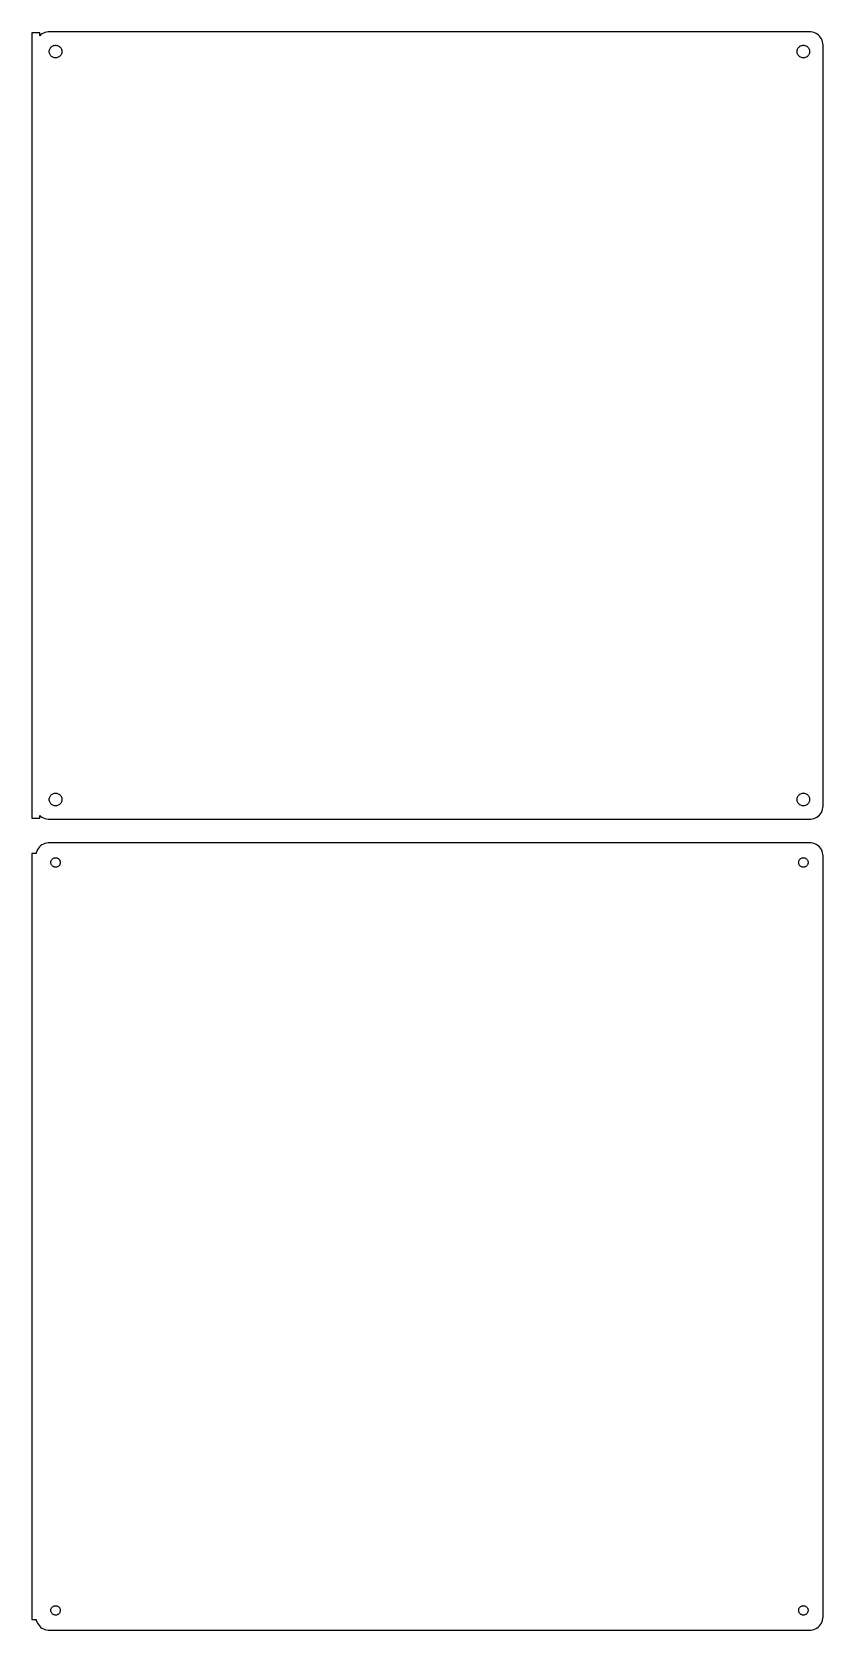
# Model space of a CAD drawing. Header units: metres. Extents: x -152 to 150, y 159 to 768.
import ezdxf

# ---------------------------------------------------------------- set-up
doc = ezdxf.new("R2010")
doc.units = ezdxf.units.M

msp = doc.modelspace()

# ---------------------------------------------------------------- linework, layer by layer
for p, q in [((-148.5, 767.615), (-151.5, 767.615)), ((-151.5, 767.615), (-151.5, 468.385)), ((-148.5, 766.559), (-148.5, 767.615)), ((-147.129, 767.524), (-147.679, 767.222)), ((-146.545, 767.755), (-147.129, 767.524)), ((-145.937, 767.911), (-146.545, 767.755)), ((-145.314, 767.99), (-145.937, 767.911)), ((145.314, 767.99), (-145.314, 767.99)), ((145.937, 767.911), (145.314, 767.99)), ((146.545, 767.755), (145.937, 767.911)), ((147.129, 767.524), (146.545, 767.755)), ((147.679, 767.222), (147.129, 767.524)), ((-148.187, 766.853), (-148.5, 766.559)), ((-147.679, 767.222), (-148.187, 766.853)), ((-144.825, 761.097), (-144.731, 761.383)), ((-144.731, 761.383), (-144.603, 761.656)), ((-144.603, 761.656), (-144.442, 761.911)), ((-144.442, 761.911), (-144.25, 762.143)), ((-144.25, 762.143), (-144.03, 762.349)), ((-144.03, 762.349), (-143.786, 762.526)), ((-143.786, 762.526), (-143.522, 762.672)), ((-143.522, 762.672), (-143.242, 762.783)), ((-143.242, 762.783), (-142.95, 762.857)), ((-142.95, 762.857), (-142.651, 762.895)), ((-142.651, 762.895), (-142.349, 762.895)), ((-142.349, 762.895), (-142.05, 762.857)), ((-142.05, 762.857), (-141.758, 762.783)), ((-141.758, 762.783), (-141.478, 762.672)), ((-141.478, 762.672), (-141.214, 762.526)), ((-141.214, 762.526), (-140.97, 762.349)), ((-140.97, 762.349), (-140.75, 762.143)), ((-140.75, 762.143), (-140.558, 761.911)), ((-140.558, 761.911), (-140.397, 761.656)), ((-140.397, 761.656), (-140.269, 761.383)), ((-140.269, 761.383), (-140.175, 761.097)), ((140.175, 761.097), (140.269, 761.383)), ((140.269, 761.383), (140.397, 761.656)), ((140.397, 761.656), (140.558, 761.911)), ((140.558, 761.911), (140.75, 762.143)), ((140.75, 762.143), (140.97, 762.349)), ((140.97, 762.349), (141.214, 762.526)), ((141.214, 762.526), (141.478, 762.672)), ((141.478, 762.672), (141.758, 762.783)), ((141.758, 762.783), (142.05, 762.857)), ((142.05, 762.857), (142.349, 762.895)), ((142.349, 762.895), (142.651, 762.895)), ((142.651, 762.895), (142.95, 762.857)), ((142.95, 762.857), (143.242, 762.783)), ((143.242, 762.783), (143.522, 762.672)), ((143.522, 762.672), (143.786, 762.526)), ((143.786, 762.526), (144.03, 762.349)), ((144.03, 762.349), (144.25, 762.143)), ((144.25, 762.143), (144.442, 761.911)), ((144.442, 761.911), (144.603, 761.656)), ((144.603, 761.656), (144.731, 761.383)), ((144.731, 761.383), (144.825, 761.097)), ((148.187, 766.853), (147.679, 767.222)), ((148.645, 766.423), (148.187, 766.853)), ((149.045, 765.939), (148.645, 766.423)), ((149.382, 765.409), (149.045, 765.939)), ((149.649, 764.841), (149.382, 765.409)), ((149.843, 764.243), (149.649, 764.841)), ((149.961, 763.627), (149.843, 764.243)), ((150, 763), (149.961, 763.627)), ((150, 473), (150, 763)), ((-144.9, 760.5), (-144.881, 760.801)), ((-144.881, 760.199), (-144.9, 760.5)), ((-144.881, 760.801), (-144.825, 761.097)), ((-144.825, 759.903), (-144.881, 760.199)), ((-144.731, 759.617), (-144.825, 759.903)), ((-144.603, 759.344), (-144.731, 759.617)), ((-144.442, 759.089), (-144.603, 759.344)), ((-144.25, 758.857), (-144.442, 759.089)), ((-144.03, 758.651), (-144.25, 758.857)), ((-143.786, 758.474), (-144.03, 758.651)), ((-143.522, 758.328), (-143.786, 758.474)), ((-143.242, 758.217), (-143.522, 758.328)), ((-142.95, 758.143), (-143.242, 758.217)), ((-142.651, 758.105), (-142.95, 758.143)), ((-142.349, 758.105), (-142.651, 758.105)), ((-142.05, 758.143), (-142.349, 758.105)), ((-141.758, 758.217), (-142.05, 758.143)), ((-141.478, 758.328), (-141.758, 758.217)), ((-141.214, 758.474), (-141.478, 758.328)), ((-140.97, 758.651), (-141.214, 758.474)), ((-140.75, 758.857), (-140.97, 758.651)), ((-140.558, 759.089), (-140.75, 758.857)), ((-140.397, 759.344), (-140.558, 759.089)), ((-140.269, 759.617), (-140.397, 759.344)), ((-140.175, 759.903), (-140.269, 759.617)), ((-140.175, 761.097), (-140.119, 760.801)), ((-140.119, 760.199), (-140.175, 759.903)), ((-140.119, 760.801), (-140.1, 760.5)), ((-140.1, 760.5), (-140.119, 760.199)), ((140.1, 760.5), (140.119, 760.801)), ((140.119, 760.199), (140.1, 760.5)), ((140.119, 760.801), (140.175, 761.097)), ((140.175, 759.903), (140.119, 760.199)), ((140.269, 759.617), (140.175, 759.903)), ((140.397, 759.344), (140.269, 759.617)), ((140.558, 759.089), (140.397, 759.344)), ((140.75, 758.857), (140.558, 759.089)), ((140.97, 758.651), (140.75, 758.857)), ((141.214, 758.474), (140.97, 758.651)), ((141.478, 758.328), (141.214, 758.474)), ((141.758, 758.217), (141.478, 758.328)), ((142.05, 758.143), (141.758, 758.217)), ((142.349, 758.105), (142.05, 758.143)), ((142.651, 758.105), (142.349, 758.105)), ((142.95, 758.143), (142.651, 758.105)), ((143.242, 758.217), (142.95, 758.143)), ((143.522, 758.328), (143.242, 758.217)), ((143.786, 758.474), (143.522, 758.328)), ((144.03, 758.651), (143.786, 758.474)), ((144.25, 758.857), (144.03, 758.651)), ((144.442, 759.089), (144.25, 758.857)), ((144.603, 759.344), (144.442, 759.089)), ((144.731, 759.617), (144.603, 759.344)), ((144.825, 759.903), (144.731, 759.617)), ((144.825, 761.097), (144.881, 760.801)), ((144.881, 760.199), (144.825, 759.903)), ((144.881, 760.801), (144.9, 760.5)), ((144.9, 760.5), (144.881, 760.199)), ((-144.9, 475.5), (-144.881, 475.801)), ((-144.881, 475.199), (-144.9, 475.5)), ((-144.881, 475.801), (-144.825, 476.097)), ((-144.825, 474.903), (-144.881, 475.199)), ((-144.825, 476.097), (-144.731, 476.383)), ((-144.731, 476.383), (-144.603, 476.656)), ((-144.603, 476.656), (-144.442, 476.911)), ((-144.442, 476.911), (-144.25, 477.143)), ((-144.25, 477.143), (-144.03, 477.349)), ((-144.03, 477.349), (-143.786, 477.526)), ((-143.786, 477.526), (-143.522, 477.672)), ((-143.522, 477.672), (-143.242, 477.783)), ((-143.242, 477.783), (-142.95, 477.857)), ((-142.95, 477.857), (-142.651, 477.895)), ((-142.651, 477.895), (-142.349, 477.895)), ((-142.349, 477.895), (-142.05, 477.857)), ((-142.05, 477.857), (-141.758, 477.783)), ((-141.758, 477.783), (-141.478, 477.672)), ((-141.478, 477.672), (-141.214, 477.526)), ((-141.214, 477.526), (-140.97, 477.349)), ((-140.97, 477.349), (-140.75, 477.143)), ((-140.75, 477.143), (-140.558, 476.911)), ((-140.558, 476.911), (-140.397, 476.656)), ((-140.397, 476.656), (-140.269, 476.383)), ((-140.269, 476.383), (-140.175, 476.097)), ((-140.175, 476.097), (-140.119, 475.801)), ((-140.119, 475.199), (-140.175, 474.903)), ((-140.119, 475.801), (-140.1, 475.5)), ((-140.1, 475.5), (-140.119, 475.199)), ((140.1, 475.5), (140.119, 475.801)), ((140.119, 475.199), (140.1, 475.5)), ((140.119, 475.801), (140.175, 476.097)), ((140.175, 474.903), (140.119, 475.199)), ((140.175, 476.097), (140.269, 476.383)), ((140.269, 476.383), (140.397, 476.656)), ((140.397, 476.656), (140.558, 476.911)), ((140.558, 476.911), (140.75, 477.143)), ((140.75, 477.143), (140.97, 477.349)), ((140.97, 477.349), (141.214, 477.526)), ((141.214, 477.526), (141.478, 477.672)), ((141.478, 477.672), (141.758, 477.783)), ((141.758, 477.783), (142.05, 477.857)), ((142.05, 477.857), (142.349, 477.895)), ((142.349, 477.895), (142.651, 477.895)), ((142.651, 477.895), (142.95, 477.857)), ((142.95, 477.857), (143.242, 477.783)), ((143.242, 477.783), (143.522, 477.672)), ((143.522, 477.672), (143.786, 477.526)), ((143.786, 477.526), (144.03, 477.349)), ((144.03, 477.349), (144.25, 477.143)), ((144.25, 477.143), (144.442, 476.911)), ((144.442, 476.911), (144.603, 476.656)), ((144.603, 476.656), (144.731, 476.383)), ((144.731, 476.383), (144.825, 476.097)), ((144.825, 476.097), (144.881, 475.801)), ((144.881, 475.199), (144.825, 474.903)), ((144.881, 475.801), (144.9, 475.5)), ((144.9, 475.5), (144.881, 475.199)), ((-148.5, 468.385), (-148.5, 469.441)), ((-148.5, 469.441), (-148.187, 469.147)), ((-148.187, 469.147), (-147.679, 468.778)), ((-144.731, 474.617), (-144.825, 474.903)), ((-144.603, 474.344), (-144.731, 474.617)), ((-144.442, 474.089), (-144.603, 474.344)), ((-144.25, 473.857), (-144.442, 474.089)), ((-144.03, 473.651), (-144.25, 473.857)), ((-143.786, 473.474), (-144.03, 473.651)), ((-143.522, 473.328), (-143.786, 473.474)), ((-143.242, 473.217), (-143.522, 473.328)), ((-142.95, 473.143), (-143.242, 473.217)), ((-142.651, 473.105), (-142.95, 473.143)), ((-142.349, 473.105), (-142.651, 473.105)), ((-142.05, 473.143), (-142.349, 473.105)), ((-141.758, 473.217), (-142.05, 473.143)), ((-141.478, 473.328), (-141.758, 473.217)), ((-141.214, 473.474), (-141.478, 473.328)), ((-140.97, 473.651), (-141.214, 473.474)), ((-140.75, 473.857), (-140.97, 473.651)), ((-140.558, 474.089), (-140.75, 473.857)), ((-140.397, 474.344), (-140.558, 474.089)), ((-140.269, 474.617), (-140.397, 474.344)), ((-140.175, 474.903), (-140.269, 474.617)), ((140.269, 474.617), (140.175, 474.903)), ((140.397, 474.344), (140.269, 474.617)), ((140.558, 474.089), (140.397, 474.344)), ((140.75, 473.857), (140.558, 474.089)), ((140.97, 473.651), (140.75, 473.857)), ((141.214, 473.474), (140.97, 473.651)), ((141.478, 473.328), (141.214, 473.474)), ((141.758, 473.217), (141.478, 473.328)), ((142.05, 473.143), (141.758, 473.217)), ((142.349, 473.105), (142.05, 473.143)), ((142.651, 473.105), (142.349, 473.105)), ((142.95, 473.143), (142.651, 473.105)), ((143.242, 473.217), (142.95, 473.143)), ((143.522, 473.328), (143.242, 473.217)), ((143.786, 473.474), (143.522, 473.328)), ((144.03, 473.651), (143.786, 473.474)), ((144.25, 473.857), (144.03, 473.651)), ((144.442, 474.089), (144.25, 473.857)), ((144.603, 474.344), (144.442, 474.089)), ((144.731, 474.617), (144.603, 474.344)), ((144.825, 474.903), (144.731, 474.617)), ((147.679, 468.778), (148.187, 469.147)), ((148.187, 469.147), (148.645, 469.577)), ((148.645, 469.577), (149.045, 470.061)), ((149.045, 470.061), (149.382, 470.591)), ((149.382, 470.591), (149.649, 471.159)), ((149.649, 471.159), (149.843, 471.757)), ((149.843, 471.757), (149.961, 472.373)), ((149.961, 472.373), (150, 473)), ((-151.5, 468.385), (-148.5, 468.385)), ((-147.679, 468.778), (-147.129, 468.476)), ((-147.129, 468.476), (-146.545, 468.245)), ((-146.545, 468.245), (-145.937, 468.089)), ((-145.937, 468.089), (-145.314, 468.01)), ((-145.314, 468.01), (145.314, 468.01)), ((145.314, 468.01), (145.937, 468.089)), ((145.937, 468.089), (146.545, 468.245)), ((146.545, 468.245), (147.129, 468.476)), ((147.129, 468.476), (147.679, 468.778)), ((-149.045, 456.939), (-149.382, 456.409)), ((-148.645, 457.423), (-149.045, 456.939)), ((-148.187, 457.853), (-148.645, 457.423)), ((-147.679, 458.222), (-148.187, 457.853)), ((-147.129, 458.524), (-147.679, 458.222)), ((-146.545, 458.755), (-147.129, 458.524)), ((-145.937, 458.911), (-146.545, 458.755)), ((-145.314, 458.99), (-145.937, 458.911)), ((145.314, 458.99), (-145.314, 458.99)), ((145.937, 458.911), (145.314, 458.99)), ((146.545, 458.755), (145.937, 458.911)), ((147.129, 458.524), (146.545, 458.755)), ((147.679, 458.222), (147.129, 458.524)), ((148.187, 457.853), (147.679, 458.222)), ((148.645, 457.423), (148.187, 457.853)), ((149.045, 456.939), (148.645, 457.423)), ((149.382, 456.409), (149.045, 456.939)), ((-149.9, 454.944), (-151.5, 454.944)), ((-151.5, 454.944), (-151.5, 163.056)), ((-149.843, 455.243), (-149.9, 454.944)), ((-149.649, 455.841), (-149.843, 455.243)), ((-149.382, 456.409), (-149.649, 455.841)), ((-144.3, 451.5), (-144.286, 451.726)), ((-144.286, 451.274), (-144.3, 451.5)), ((-144.286, 451.726), (-144.243, 451.948)), ((-144.243, 451.052), (-144.286, 451.274)), ((-144.243, 451.948), (-144.174, 452.163)), ((-144.174, 450.837), (-144.243, 451.052)), ((-144.174, 452.163), (-144.077, 452.367)), ((-144.077, 450.633), (-144.174, 450.837)), ((-144.077, 452.367), (-143.956, 452.558)), ((-143.956, 452.558), (-143.812, 452.732)), ((-143.812, 452.732), (-143.647, 452.887)), ((-143.647, 452.887), (-143.464, 453.02)), ((-143.464, 453.02), (-143.266, 453.129)), ((-143.266, 453.129), (-143.056, 453.212)), ((-143.056, 453.212), (-142.837, 453.268)), ((-142.837, 453.268), (-142.613, 453.296)), ((-142.613, 453.296), (-142.387, 453.296)), ((-142.387, 453.296), (-142.163, 453.268)), ((-142.163, 453.268), (-141.944, 453.212)), ((-141.944, 453.212), (-141.734, 453.129)), ((-141.734, 453.129), (-141.536, 453.02)), ((-141.536, 453.02), (-141.353, 452.887)), ((-141.353, 452.887), (-141.188, 452.732)), ((-141.188, 452.732), (-141.044, 452.558)), ((-141.044, 452.558), (-140.923, 452.367)), ((-140.923, 452.367), (-140.826, 452.163)), ((-140.826, 450.837), (-140.923, 450.633)), ((-140.826, 452.163), (-140.757, 451.948)), ((-140.757, 451.052), (-140.826, 450.837)), ((-140.757, 451.948), (-140.714, 451.726)), ((-140.714, 451.274), (-140.757, 451.052)), ((-140.714, 451.726), (-140.7, 451.5)), ((-140.7, 451.5), (-140.714, 451.274)), ((140.7, 451.5), (140.714, 451.726)), ((140.714, 451.274), (140.7, 451.5)), ((140.714, 451.726), (140.757, 451.948)), ((140.757, 451.052), (140.714, 451.274)), ((140.757, 451.948), (140.826, 452.163)), ((140.826, 450.837), (140.757, 451.052)), ((140.826, 452.163), (140.923, 452.367)), ((140.923, 450.633), (140.826, 450.837)), ((140.923, 452.367), (141.044, 452.558)), ((141.044, 452.558), (141.188, 452.732)), ((141.188, 452.732), (141.353, 452.887)), ((141.353, 452.887), (141.536, 453.02)), ((141.536, 453.02), (141.734, 453.129)), ((141.734, 453.129), (141.944, 453.212)), ((141.944, 453.212), (142.163, 453.268)), ((142.163, 453.268), (142.387, 453.296)), ((142.387, 453.296), (142.613, 453.296)), ((142.613, 453.296), (142.837, 453.268)), ((142.837, 453.268), (143.056, 453.212)), ((143.056, 453.212), (143.266, 453.129)), ((143.266, 453.129), (143.464, 453.02)), ((143.464, 453.02), (143.647, 452.887)), ((143.647, 452.887), (143.812, 452.732)), ((143.812, 452.732), (143.956, 452.558)), ((143.956, 452.558), (144.077, 452.367)), ((144.077, 452.367), (144.174, 452.163)), ((144.174, 450.837), (144.077, 450.633)), ((144.174, 452.163), (144.243, 451.948)), ((144.243, 451.052), (144.174, 450.837)), ((144.243, 451.948), (144.286, 451.726)), ((144.286, 451.274), (144.243, 451.052)), ((144.286, 451.726), (144.3, 451.5)), ((144.3, 451.5), (144.286, 451.274)), ((149.649, 455.841), (149.382, 456.409)), ((149.843, 455.243), (149.649, 455.841)), ((149.961, 454.627), (149.843, 455.243)), ((150, 454), (149.961, 454.627)), ((150, 164), (150, 454)), ((-143.956, 450.442), (-144.077, 450.633)), ((-143.812, 450.268), (-143.956, 450.442)), ((-143.647, 450.113), (-143.812, 450.268)), ((-143.464, 449.98), (-143.647, 450.113)), ((-143.266, 449.871), (-143.464, 449.98)), ((-143.056, 449.788), (-143.266, 449.871)), ((-142.837, 449.732), (-143.056, 449.788)), ((-142.613, 449.704), (-142.837, 449.732)), ((-142.387, 449.704), (-142.613, 449.704)), ((-142.163, 449.732), (-142.387, 449.704)), ((-141.944, 449.788), (-142.163, 449.732)), ((-141.734, 449.871), (-141.944, 449.788)), ((-141.536, 449.98), (-141.734, 449.871)), ((-141.353, 450.113), (-141.536, 449.98)), ((-141.188, 450.268), (-141.353, 450.113)), ((-141.044, 450.442), (-141.188, 450.268)), ((-140.923, 450.633), (-141.044, 450.442)), ((141.044, 450.442), (140.923, 450.633)), ((141.188, 450.268), (141.044, 450.442)), ((141.353, 450.113), (141.188, 450.268)), ((141.536, 449.98), (141.353, 450.113)), ((141.734, 449.871), (141.536, 449.98)), ((141.944, 449.788), (141.734, 449.871)), ((142.163, 449.732), (141.944, 449.788)), ((142.387, 449.704), (142.163, 449.732)), ((142.613, 449.704), (142.387, 449.704)), ((142.837, 449.732), (142.613, 449.704)), ((143.056, 449.788), (142.837, 449.732)), ((143.266, 449.871), (143.056, 449.788)), ((143.464, 449.98), (143.266, 449.871)), ((143.647, 450.113), (143.464, 449.98)), ((143.812, 450.268), (143.647, 450.113)), ((143.956, 450.442), (143.812, 450.268)), ((144.077, 450.633), (143.956, 450.442)), ((-144.3, 166.5), (-144.286, 166.726)), ((-144.286, 166.274), (-144.3, 166.5)), ((-144.286, 166.726), (-144.243, 166.948)), ((-144.243, 166.052), (-144.286, 166.274)), ((-144.243, 166.948), (-144.174, 167.163)), ((-144.174, 165.837), (-144.243, 166.052)), ((-144.174, 167.163), (-144.077, 167.367)), ((-144.077, 165.633), (-144.174, 165.837)), ((-144.077, 167.367), (-143.956, 167.558)), ((-143.956, 165.442), (-144.077, 165.633)), ((-143.956, 167.558), (-143.812, 167.732)), ((-143.812, 165.268), (-143.956, 165.442)), ((-143.812, 167.732), (-143.647, 167.887)), ((-143.647, 165.113), (-143.812, 165.268)), ((-143.647, 167.887), (-143.464, 168.02)), ((-143.464, 164.98), (-143.647, 165.113)), ((-143.464, 168.02), (-143.266, 168.129)), ((-143.266, 164.871), (-143.464, 164.98)), ((-143.266, 168.129), (-143.056, 168.212)), ((-143.056, 164.788), (-143.266, 164.871)), ((-143.056, 168.212), (-142.837, 168.268)), ((-142.837, 164.732), (-143.056, 164.788)), ((-142.837, 168.268), (-142.613, 168.296)), ((-142.613, 164.704), (-142.837, 164.732)), ((-142.613, 168.296), (-142.387, 168.296)), ((-142.387, 164.704), (-142.613, 164.704)), ((-142.387, 168.296), (-142.163, 168.268)), ((-142.163, 164.732), (-142.387, 164.704)), ((-142.163, 168.268), (-141.944, 168.212)), ((-141.944, 164.788), (-142.163, 164.732)), ((-141.944, 168.212), (-141.734, 168.129)), ((-141.734, 164.871), (-141.944, 164.788)), ((-141.734, 168.129), (-141.536, 168.02)), ((-141.536, 164.98), (-141.734, 164.871)), ((-141.536, 168.02), (-141.353, 167.887)), ((-141.353, 165.113), (-141.536, 164.98)), ((-141.353, 167.887), (-141.188, 167.732)), ((-141.188, 165.268), (-141.353, 165.113)), ((-141.188, 167.732), (-141.044, 167.558)), ((-141.044, 165.442), (-141.188, 165.268)), ((-141.044, 167.558), (-140.923, 167.367)), ((-140.923, 165.633), (-141.044, 165.442)), ((-140.923, 167.367), (-140.826, 167.163)), ((-140.826, 165.837), (-140.923, 165.633)), ((-140.826, 167.163), (-140.757, 166.948)), ((-140.757, 166.052), (-140.826, 165.837)), ((-140.757, 166.948), (-140.714, 166.726)), ((-140.714, 166.274), (-140.757, 166.052)), ((-140.714, 166.726), (-140.7, 166.5)), ((-140.7, 166.5), (-140.714, 166.274)), ((140.7, 166.5), (140.714, 166.726)), ((140.714, 166.274), (140.7, 166.5)), ((140.714, 166.726), (140.757, 166.948)), ((140.757, 166.052), (140.714, 166.274)), ((140.757, 166.948), (140.826, 167.163)), ((140.826, 165.837), (140.757, 166.052)), ((140.826, 167.163), (140.923, 167.367)), ((140.923, 165.633), (140.826, 165.837)), ((140.923, 167.367), (141.044, 167.558)), ((141.044, 165.442), (140.923, 165.633)), ((141.044, 167.558), (141.188, 167.732)), ((141.188, 165.268), (141.044, 165.442)), ((141.188, 167.732), (141.353, 167.887)), ((141.353, 165.113), (141.188, 165.268)), ((141.353, 167.887), (141.536, 168.02)), ((141.536, 164.98), (141.353, 165.113)), ((141.536, 168.02), (141.734, 168.129)), ((141.734, 164.871), (141.536, 164.98)), ((141.734, 168.129), (141.944, 168.212)), ((141.944, 164.788), (141.734, 164.871)), ((141.944, 168.212), (142.163, 168.268)), ((142.163, 164.732), (141.944, 164.788)), ((142.163, 168.268), (142.387, 168.296)), ((142.387, 164.704), (142.163, 164.732)), ((142.387, 168.296), (142.613, 168.296)), ((142.613, 164.704), (142.387, 164.704)), ((142.613, 168.296), (142.837, 168.268)), ((142.837, 164.732), (142.613, 164.704)), ((142.837, 168.268), (143.056, 168.212)), ((143.056, 164.788), (142.837, 164.732)), ((143.056, 168.212), (143.266, 168.129)), ((143.266, 164.871), (143.056, 164.788)), ((143.266, 168.129), (143.464, 168.02)), ((143.464, 164.98), (143.266, 164.871)), ((143.464, 168.02), (143.647, 167.887)), ((143.647, 165.113), (143.464, 164.98)), ((143.647, 167.887), (143.812, 167.732)), ((143.812, 165.268), (143.647, 165.113)), ((143.812, 167.732), (143.956, 167.558)), ((143.956, 165.442), (143.812, 165.268)), ((143.956, 167.558), (144.077, 167.367)), ((144.077, 165.633), (143.956, 165.442)), ((144.077, 167.367), (144.174, 167.163)), ((144.174, 165.837), (144.077, 165.633)), ((144.174, 167.163), (144.243, 166.948)), ((144.243, 166.052), (144.174, 165.837)), ((144.243, 166.948), (144.286, 166.726)), ((144.286, 166.274), (144.243, 166.052)), ((144.286, 166.726), (144.3, 166.5)), ((144.3, 166.5), (144.286, 166.274)), ((-151.5, 163.056), (-149.9, 163.056)), ((-149.9, 163.056), (-149.843, 162.757)), ((-149.843, 162.757), (-149.649, 162.159)), ((-149.649, 162.159), (-149.382, 161.591)), ((-149.382, 161.591), (-149.045, 161.061)), ((-149.045, 161.061), (-148.645, 160.577)), ((-148.645, 160.577), (-148.187, 160.147)), ((-148.187, 160.147), (-147.679, 159.778)), ((-147.679, 159.778), (-147.129, 159.476)), ((-147.129, 159.476), (-146.545, 159.245)), ((-146.545, 159.245), (-145.937, 159.089)), ((-145.937, 159.089), (-145.314, 159.01)), ((-145.314, 159.01), (145.314, 159.01)), ((145.314, 159.01), (145.937, 159.089)), ((145.937, 159.089), (146.545, 159.245)), ((146.545, 159.245), (147.129, 159.476)), ((147.129, 159.476), (147.679, 159.778)), ((147.679, 159.778), (148.187, 160.147)), ((148.187, 160.147), (148.645, 160.577)), ((148.645, 160.577), (149.045, 161.061)), ((149.045, 161.061), (149.382, 161.591)), ((149.382, 161.591), (149.649, 162.159)), ((149.649, 162.159), (149.843, 162.757)), ((149.843, 162.757), (149.961, 163.373)), ((149.961, 163.373), (150, 164))]:
    msp.add_line(p, q)

doc.saveas('drawing.dxf')
